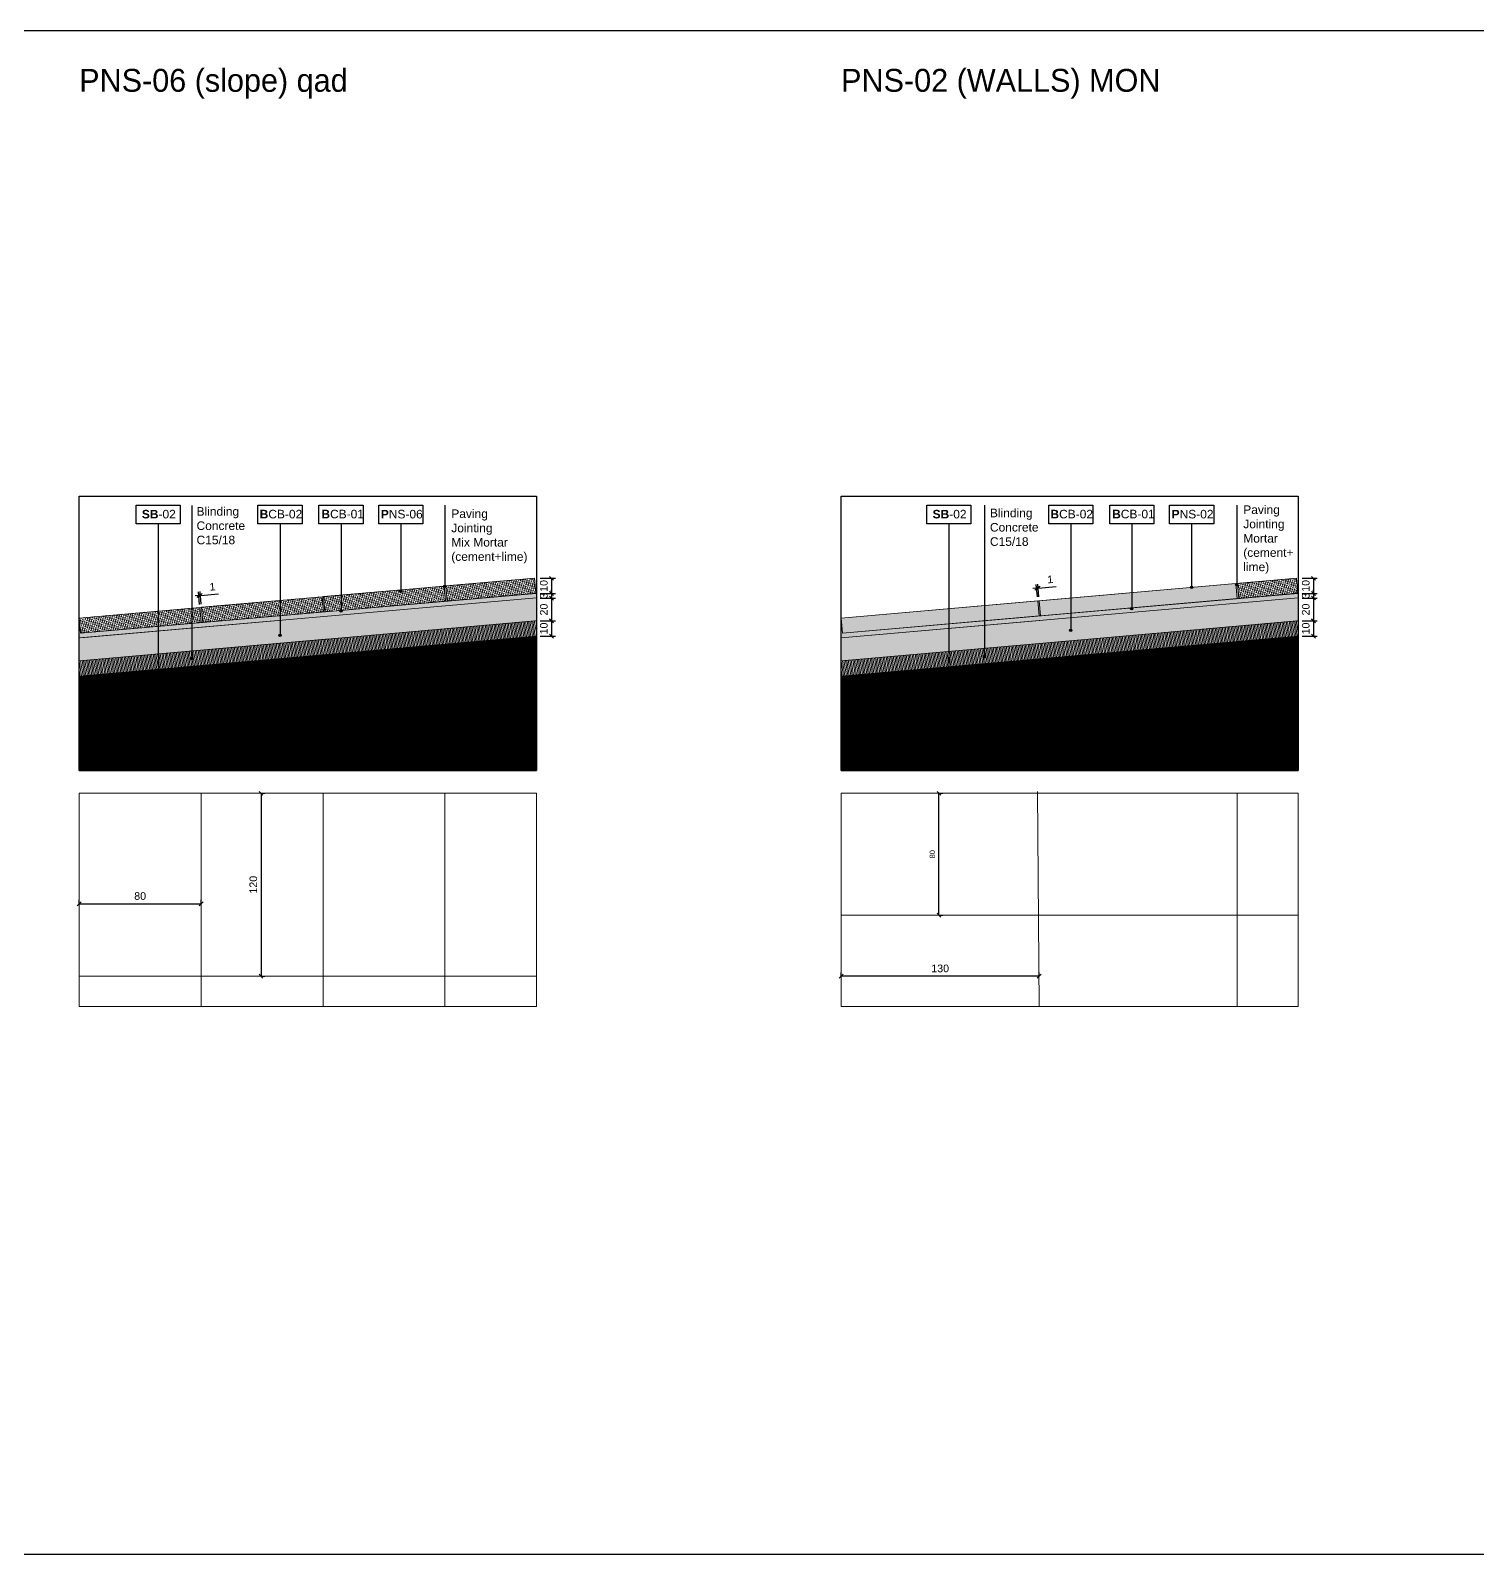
# Model space of a CAD drawing. Header units: metres. Extents: x -325 to 301, y -147 to 149.
# Drawn here: x 251.23 to 260.73, y 113.46 to 123.46 of the extents above; entities that cross this region are included whole.
import ezdxf

# ---------------------------------------------------------------- set-up
doc = ezdxf.new("R2010")
doc.units = ezdxf.units.M
doc.layers.get('Defpoints').update_dxf_attribs({"lineweight": 13})
doc.layers.add('-aux', color=50, linetype='Continuous', plot=False)
doc.layers.add('02-L-AUX', color=2, linetype='Continuous', plot=False)
doc.layers.add('0-TX-1_25', color=7, linetype='Continuous', true_color=0x3f4f7f)
doc.layers.add('EIT_3 TR sorra', color=7, linetype='Continuous', true_color=0xd8ceb0)
for name, color, linetype, lineweight, true_color in [('02-L-Joints-Paviment_07_Natural Stone', 7, 'Continuous', 5, 0x998833), ('03-TR-Paviment_08_Natural Stone Bleachers', 7, 'Continuous', 5, 0xafad9d), ('3-TR tot_u', 7, 'Continuous', 5, 0x787878)]:
    doc.layers.add(name, color=color, linetype=linetype, lineweight=lineweight, true_color=true_color)
for name, color, linetype, lineweight in [('1-CM', 7, 'Continuous', 0), ('2-L-secció', 1, 'Continuous', 0), ('3-TR Formigó', 252, 'Continuous', 0), ('3-TR Seleccionat', 44, 'Continuous', 0)]:
    doc.layers.add(name, color=color, linetype=linetype, lineweight=lineweight)
for name, color, linetype in [('A-KEYPLAN_HATCH', 7, 'Continuous'), ('A_TEXT_2', 7, 'Continuous'), ('EIT_0 Llegenda', 7, 'Continuous')]:
    doc.layers.add(name, color=color, linetype=linetype)
doc.styles.get("Standard").update_dxf_attribs({"font": 'arial.ttf'})
doc.styles.add('x-llegenda materials$0$ENGRAVERS', font='TT0586M.TTF')
doc.dimstyles.new('ISO-25', dxfattribs={"dimtxt": 0.1, "dimasz": 0.1, "dimexe": 0.1, "dimexo": 0.1, "dimgap": 0.1, "dimtad": 1, "dimdec": 0, "dimlfac": 100, "dimzin": 9, "dimtxsty": 'Standard', "dimblk": 'OBLIQUE', "dimcen": 0.1, "dimadec": 0, "dimazin": 0, "dimtfac": 1, "dimtdec": 0, "dimtmove": 0, "dimatfit": 3, "dimldrblk": 'OBLIQUE', "dimfxl": 1, "dimarcsym": 0})

# ---------------------------------------------------------------- blocks, each defined once
blk = doc.blocks.new('hatch keyplan 2')
at = {"layer": 'A-KEYPLAN_HATCH'}
blk.add_lwpolyline([(0, 0.00548), (0.01287, 0.00548), (0.01287, 0), (0, 0)], close=True, dxfattribs=at)
blk = doc.blocks.new('hatch keyplan')
at = {"layer": 'A-KEYPLAN_HATCH'}
blk.add_blockref('hatch keyplan 2', (1.43058, 0.85215), dxfattribs=at)
blk = doc.blocks.new('PNS06')
at = {"layer": 'A-KEYPLAN_HATCH', "xscale": 0.7124947396918078, "yscale": 0.7124947396918078, "zscale": 0.7124947396918078}
blk.add_blockref('hatch keyplan', (-1.01928, -0.60715), dxfattribs=at)
at = {"layer": 'A_TEXT_2', "insert": (-0.00057, 0.00291), "char_height": 0.0017812, "attachment_point": 1}
blk.add_mtext_dynamic_manual_height_columns('\\pi0.00098;{\\fArial|b1|i0|c0|p34;P}NS-06', width=0.0103753, gutter_width=0.01069, heights=[0], dxfattribs=at)
blk = doc.blocks.new('_Oblique')
at = {"color": 0, "lineweight": -2}
blk.add_line((-0.5, -0.5), (0.5, 0.5), dxfattribs=at)
blk = doc.blocks.new('*D783')
at = {"layer": '0-TX-1_25', "color": 0, "lineweight": -2, "transparency": 16777216}
for p, q in [((254.5741, 119.8621), (254.6739, 119.8621)), ((254.6489, 119.8621), (254.6489, 119.7621)), ((254.5741, 119.7621), (254.6739, 119.7621))]:
    blk.add_line(p, q, dxfattribs=at)
at = {"layer": 'Defpoints', "color": 0, "transparency": 16777216}
for p in [(254.5491, 119.8621), (254.5491, 119.7621), (254.6489, 119.7621)]:
    blk.add_point(p, dxfattribs=at)
at = {"layer": '0-TX-1_25', "color": 0, "lineweight": -2, "transparency": 16777216, "xscale": 0.025, "yscale": 0.025, "zscale": 0.025}
for p, rotation in [((254.6489, 119.8621), 90), ((254.6489, 119.7621), 270)]:
    blk.add_blockref('_Oblique', p, dxfattribs=dict(at, rotation=rotation))
at = {"layer": '0-TX-1_25', "color": 0, "transparency": 16777216, "insert": (254.5984, 119.8121), "char_height": 0.05, "attachment_point": 5, "rotation": 90}
blk.add_mtext('10', dxfattribs=at)
blk = doc.blocks.new('*D784')
at = {"layer": '0-TX-1_25', "color": 0, "lineweight": -2, "transparency": 16777216}
for p, q in [((254.5741, 119.7321), (254.6739, 119.7321)), ((254.6489, 119.7321), (254.6489, 119.5821)), ((254.5741, 119.5821), (254.6739, 119.5821))]:
    blk.add_line(p, q, dxfattribs=at)
at = {"layer": 'Defpoints', "color": 0, "transparency": 16777216}
for p in [(254.5491, 119.7321), (254.5491, 119.5821), (254.6489, 119.5821)]:
    blk.add_point(p, dxfattribs=at)
at = {"layer": '0-TX-1_25', "color": 0, "lineweight": -2, "transparency": 16777216, "xscale": 0.025, "yscale": 0.025, "zscale": 0.025}
for p, rotation in [((254.6489, 119.7321), 90), ((254.6489, 119.5821), 270)]:
    blk.add_blockref('_Oblique', p, dxfattribs=dict(at, rotation=rotation))
at = {"layer": '0-TX-1_25', "color": 0, "transparency": 16777216, "insert": (254.5984, 119.6571), "char_height": 0.05, "attachment_point": 5, "rotation": 90}
blk.add_mtext('20', dxfattribs=at)
blk = doc.blocks.new('*D785')
at = {"layer": '0-TX-1_25', "color": 0, "lineweight": -2, "transparency": 16777216}
for p, q in [((254.5741, 119.7621), (254.6739, 119.7621)), ((254.5741, 119.7321), (254.6739, 119.7321)), ((254.6489, 119.7621), (254.6489, 119.7871)), ((254.6489, 119.7621), (254.6489, 119.7321)), ((254.6489, 119.7321), (254.6489, 119.7071))]:
    blk.add_line(p, q, dxfattribs=at)
at = {"layer": 'Defpoints', "color": 0, "transparency": 16777216}
for p in [(254.5491, 119.7621), (254.5491, 119.7321), (254.6489, 119.7321)]:
    blk.add_point(p, dxfattribs=at)
at = {"layer": '0-TX-1_25', "color": 0, "lineweight": -2, "transparency": 16777216, "xscale": 0.025, "yscale": 0.025, "zscale": 0.025}
for p, rotation in [((254.6489, 119.7621), 270), ((254.6489, 119.7321), 90)]:
    blk.add_blockref('_Oblique', p, dxfattribs=dict(at, rotation=rotation))
at = {"layer": '0-TX-1_25', "color": 0, "transparency": 16777216, "insert": (254.5984, 119.7471), "char_height": 0.05, "attachment_point": 5, "rotation": 90}
blk.add_mtext('3', dxfattribs=at)
blk = doc.blocks.new('SB-02')
at = {"layer": 'A-KEYPLAN_HATCH'}
blk.add_blockref('hatch keyplan', (-1.43058, -0.85215), dxfattribs=at)
at = {"layer": 'A_TEXT_2', "insert": (-0.0008, 0.00408), "char_height": 0.0025, "attachment_point": 1}
blk.add_mtext_dynamic_manual_height_columns('\\pi0.00249;{\\fArial|b1|i0|c0|p34;SB}-02', width=0.0145619, gutter_width=0.015, heights=[0], dxfattribs=at)
blk = doc.blocks.new('B-CB01')
at = {"layer": 'A-KEYPLAN_HATCH'}
blk.add_blockref('hatch keyplan', (-1.43058, -0.85215), dxfattribs=at)
at = {"layer": 'A_TEXT_2', "insert": (-0.0008, 0.00411), "char_height": 0.0025, "attachment_point": 1}
blk.add_mtext_dynamic_manual_height_columns('\\pi0.00152;{\\fArial|b1|i0|c0|p34;B}CB-01', width=0.0145619, gutter_width=0.015, heights=[0], dxfattribs=at)
blk = doc.blocks.new('B-CB02')
at = {"layer": 'A-KEYPLAN_HATCH'}
blk.add_blockref('hatch keyplan', (-1.43058, -0.85215), dxfattribs=at)
at = {"layer": 'A_TEXT_2', "insert": (-0.0008, 0.00409), "char_height": 0.0025, "attachment_point": 1}
blk.add_mtext_dynamic_manual_height_columns('\\pi0.00129;{\\fArial|b1|i0|c0|p34;B}CB-02', width=0.0145619, gutter_width=0.015, heights=[0], dxfattribs=at)
blk = doc.blocks.new('POINT')
at = {"layer": '0-TX-1_25'}
h = blk.add_hatch(dxfattribs=at)
h.set_pattern_fill('ANGLE', color=256)
h.set_pattern_definition([(0, (-83.747, -12.726), (0, 6.985), [5.08, -1.905]), (90, (-83.747, -12.726), (-6.985, 4e-16), [5.08, -1.905])])
edge = h.paths.add_edge_path()
edge.add_arc((0, 0), 0.0075, 0, 360)
h = blk.add_hatch(color=256, dxfattribs=at)
h.dxf.hatch_style = 1
edge = h.paths.add_edge_path()
edge.add_arc((0, 0), 0.0075, 0, 360)
blk.add_circle((0, 0), 0.0075, dxfattribs=at)
blk = doc.blocks.new('*D786')
at = {"layer": '0-TX-1_25', "color": 0, "lineweight": -2, "transparency": 16777216}
for p, q in [((252.7426, 118.4516), (252.7676, 118.4516)), ((252.7426, 118.4516), (252.7426, 117.2516)), ((252.7426, 117.2516), (252.7676, 117.2516))]:
    blk.add_line(p, q, dxfattribs=at)
at = {"layer": 'Defpoints', "color": 0, "transparency": 16777216}
for p in [(252.7426, 118.4516), (252.7426, 117.2516), (252.7426, 117.2516)]:
    blk.add_point(p, dxfattribs=at)
at = {"layer": '0-TX-1_25', "color": 0, "lineweight": -2, "transparency": 16777216, "xscale": 0.025, "yscale": 0.025, "zscale": 0.025}
for p, rotation in [((252.7426, 118.4516), 90), ((252.7426, 117.2516), 270)]:
    blk.add_blockref('_Oblique', p, dxfattribs=dict(at, rotation=rotation))
at = {"layer": '0-TX-1_25', "color": 0, "transparency": 16777216, "insert": (252.692, 117.8516), "char_height": 0.05, "attachment_point": 5, "rotation": 90}
blk.add_mtext('120', dxfattribs=at)
blk = doc.blocks.new('*D787')
at = {"layer": '0-TX-1_25', "color": 0, "lineweight": -2, "transparency": 16777216}
for p, q in [((251.5491, 117.7266), (251.5491, 117.7516)), ((251.5491, 117.7266), (252.3491, 117.7266)), ((252.3491, 117.7266), (252.3491, 117.7516))]:
    blk.add_line(p, q, dxfattribs=at)
at = {"layer": 'Defpoints', "color": 0, "transparency": 16777216}
for p in [(251.5491, 117.7266), (252.3491, 117.7266), (252.3491, 117.7266)]:
    blk.add_point(p, dxfattribs=at)
at = {"layer": '0-TX-1_25', "color": 0, "lineweight": -2, "transparency": 16777216, "xscale": 0.025, "yscale": 0.025, "zscale": 0.025, "rotation": 180}
blk.add_blockref('_Oblique', (251.5491, 117.7266), dxfattribs=at)
at = {"layer": '0-TX-1_25', "color": 0, "lineweight": -2, "transparency": 16777216, "xscale": 0.025, "yscale": 0.025, "zscale": 0.025}
blk.add_blockref('_Oblique', (252.3491, 117.7266), dxfattribs=at)
at = {"layer": '0-TX-1_25', "color": 0, "transparency": 16777216, "insert": (251.9491, 117.7771), "char_height": 0.05, "attachment_point": 5}
blk.add_mtext('80', dxfattribs=at)
blk = doc.blocks.new('*D788')
at = {"layer": '0-TX-1_25', "color": 0, "lineweight": -2, "transparency": 16777216}
for p, q in [((252.3342, 119.749), (252.3093, 119.7468)), ((252.3393, 119.6913), (252.332, 119.7739)), ((252.3342, 119.749), (252.3442, 119.7499)), ((252.3492, 119.6922), (252.342, 119.7748)), ((252.3442, 119.7499), (252.4622, 119.7602))]:
    blk.add_line(p, q, dxfattribs=at)
at = {"layer": 'Defpoints', "color": 0, "transparency": 16777216}
for p in [(252.3442, 119.7499), (252.3414, 119.6664), (252.3514, 119.6673)]:
    blk.add_point(p, dxfattribs=at)
at = {"layer": '0-TX-1_25', "color": 0, "lineweight": -2, "transparency": 16777216, "xscale": 0.025, "yscale": 0.025, "zscale": 0.025}
for p, rotation in [((252.3342, 119.749), 4.999999999999982), ((252.3442, 119.7499), 185)]:
    blk.add_blockref('_Oblique', p, dxfattribs=dict(at, rotation=rotation))
at = {"layer": '0-TX-1_25', "color": 0, "transparency": 16777216, "insert": (252.4237, 119.8071), "char_height": 0.05, "attachment_point": 5, "rotation": 5}
blk.add_mtext('1', dxfattribs=at)
blk = doc.blocks.new('*D962')
at = {"layer": '0-TX-1_25', "color": 0, "lineweight": -2, "transparency": 16777216}
for p, q in [((259.5741, 119.8624), (259.6739, 119.8624)), ((259.6489, 119.8624), (259.6489, 119.7624)), ((259.5741, 119.7624), (259.6739, 119.7624))]:
    blk.add_line(p, q, dxfattribs=at)
at = {"layer": 'Defpoints', "color": 0, "transparency": 16777216}
for p in [(259.5491, 119.8624), (259.5491, 119.7624), (259.6489, 119.7624)]:
    blk.add_point(p, dxfattribs=at)
at = {"layer": '0-TX-1_25', "color": 0, "lineweight": -2, "transparency": 16777216, "xscale": 0.025, "yscale": 0.025, "zscale": 0.025}
for p, rotation in [((259.6489, 119.8624), 90), ((259.6489, 119.7624), 270)]:
    blk.add_blockref('_Oblique', p, dxfattribs=dict(at, rotation=rotation))
at = {"layer": '0-TX-1_25', "color": 0, "transparency": 16777216, "insert": (259.5984, 119.8124), "char_height": 0.05, "attachment_point": 5, "rotation": 90}
blk.add_mtext('10', dxfattribs=at)
blk = doc.blocks.new('*D963')
at = {"layer": '0-TX-1_25', "color": 0, "lineweight": -2, "transparency": 16777216}
for p, q in [((259.5741, 119.7624), (259.6739, 119.7624)), ((259.5741, 119.7324), (259.6739, 119.7324)), ((259.6489, 119.7624), (259.6489, 119.7874)), ((259.6489, 119.7624), (259.6489, 119.7324)), ((259.6489, 119.7324), (259.6489, 119.7074))]:
    blk.add_line(p, q, dxfattribs=at)
at = {"layer": 'Defpoints', "color": 0, "transparency": 16777216}
for p in [(259.5491, 119.7624), (259.5491, 119.7324), (259.6489, 119.7324)]:
    blk.add_point(p, dxfattribs=at)
at = {"layer": '0-TX-1_25', "color": 0, "lineweight": -2, "transparency": 16777216, "xscale": 0.025, "yscale": 0.025, "zscale": 0.025}
for p, rotation in [((259.6489, 119.7624), 270), ((259.6489, 119.7324), 90)]:
    blk.add_blockref('_Oblique', p, dxfattribs=dict(at, rotation=rotation))
at = {"layer": '0-TX-1_25', "color": 0, "transparency": 16777216, "insert": (259.5984, 119.7474), "char_height": 0.05, "attachment_point": 5, "rotation": 90}
blk.add_mtext('3', dxfattribs=at)
blk = doc.blocks.new('PNS01')
at = {"layer": 'A-KEYPLAN_HATCH'}
blk.add_blockref('hatch keyplan', (-1.42958, -0.85215), dxfattribs=at)
at = {"layer": 'A_TEXT_2', "insert": (0.0002, 0.00408), "char_height": 0.0025, "attachment_point": 1}
blk.add_mtext_dynamic_manual_height_columns('\\pi0.00139;{\\fArial|b1|i0|c0|p34;P}NS-02', width=0.0145619, gutter_width=0.015, heights=[0], dxfattribs=at)
blk = doc.blocks.new('*D964')
at = {"layer": '0-TX-1_25', "color": 0, "lineweight": -2, "transparency": 16777216}
for p, q in [((257.837, 119.7395), (257.8298, 119.8221)), ((257.847, 119.7404), (257.8397, 119.823)), ((257.8419, 119.798), (257.9599, 119.8084)), ((257.832, 119.7972), (257.807, 119.795)), ((257.832, 119.7972), (257.8419, 119.798))]:
    blk.add_line(p, q, dxfattribs=at)
at = {"layer": 'Defpoints', "color": 0, "transparency": 16777216}
for p in [(257.8392, 119.7146), (257.8419, 119.798), (257.8491, 119.7155)]:
    blk.add_point(p, dxfattribs=at)
at = {"layer": '0-TX-1_25', "color": 0, "lineweight": -2, "transparency": 16777216, "xscale": 0.025, "yscale": 0.025, "zscale": 0.025}
for p, rotation in [((257.832, 119.7972), 4.999999999999982), ((257.8419, 119.798), 185)]:
    blk.add_blockref('_Oblique', p, dxfattribs=dict(at, rotation=rotation))
at = {"layer": '0-TX-1_25', "color": 0, "transparency": 16777216, "insert": (257.9214, 119.8553), "char_height": 0.05, "attachment_point": 5, "rotation": 5}
blk.add_mtext('1', dxfattribs=at)
blk = doc.blocks.new('*D965')
at = {"layer": '0-TX-1_25', "color": 0, "lineweight": -2, "transparency": 16777216}
for p, q in [((259.5741, 119.7324), (259.6739, 119.7324)), ((259.6489, 119.7324), (259.6489, 119.5824)), ((259.5741, 119.5824), (259.6739, 119.5824))]:
    blk.add_line(p, q, dxfattribs=at)
at = {"layer": 'Defpoints', "color": 0, "transparency": 16777216}
for p in [(259.5491, 119.7324), (259.5491, 119.5824), (259.6489, 119.5824)]:
    blk.add_point(p, dxfattribs=at)
at = {"layer": '0-TX-1_25', "color": 0, "lineweight": -2, "transparency": 16777216, "xscale": 0.025, "yscale": 0.025, "zscale": 0.025}
for p, rotation in [((259.6489, 119.7324), 90), ((259.6489, 119.5824), 270)]:
    blk.add_blockref('_Oblique', p, dxfattribs=dict(at, rotation=rotation))
at = {"layer": '0-TX-1_25', "color": 0, "transparency": 16777216, "insert": (259.5984, 119.6574), "char_height": 0.05, "attachment_point": 5, "rotation": 90}
blk.add_mtext('20', dxfattribs=at)
blk = doc.blocks.new('*D966')
at = {"layer": '0-TX-1_25', "color": 0, "lineweight": -2, "transparency": 16777216}
for p, q in [((256.5491, 117.2516), (256.5491, 117.2766)), ((257.8491, 117.2516), (256.5491, 117.2516)), ((257.8491, 117.2516), (257.8491, 117.2766))]:
    blk.add_line(p, q, dxfattribs=at)
at = {"layer": 'Defpoints', "color": 0, "transparency": 16777216}
for p in [(256.5491, 117.2516), (256.5491, 117.2516), (257.8491, 117.2516)]:
    blk.add_point(p, dxfattribs=at)
at = {"layer": '0-TX-1_25', "color": 0, "lineweight": -2, "transparency": 16777216, "xscale": 0.025, "yscale": 0.025, "zscale": 0.025, "rotation": 180}
blk.add_blockref('_Oblique', (256.5491, 117.2516), dxfattribs=at)
at = {"layer": '0-TX-1_25', "color": 0, "lineweight": -2, "transparency": 16777216, "xscale": 0.025, "yscale": 0.025, "zscale": 0.025}
blk.add_blockref('_Oblique', (257.8491, 117.2516), dxfattribs=at)
at = {"layer": '0-TX-1_25', "color": 0, "transparency": 16777216, "insert": (257.1991, 117.3022), "char_height": 0.05, "attachment_point": 5}
blk.add_mtext('130', dxfattribs=at)
blk = doc.blocks.new('*D967')
at = {"layer": '0-TX-1_25', "color": 0, "lineweight": -2, "transparency": 16777216}
for p, q in [((257.1908, 118.4516), (257.2158, 118.4516)), ((257.1908, 117.6516), (257.1908, 118.4516)), ((257.1908, 117.6516), (257.2158, 117.6516))]:
    blk.add_line(p, q, dxfattribs=at)
at = {"layer": 'Defpoints', "color": 0, "transparency": 16777216}
for p in [(257.1908, 118.4516), (257.1908, 118.4516), (257.1908, 117.6516)]:
    blk.add_point(p, dxfattribs=at)
at = {"layer": '0-TX-1_25', "color": 0, "lineweight": -2, "transparency": 16777216, "xscale": 0.025, "yscale": 0.025, "zscale": 0.025}
for p, rotation in [((257.1908, 118.4516), 90), ((257.1908, 117.6516), 270)]:
    blk.add_blockref('_Oblique', p, dxfattribs=dict(at, rotation=rotation))
at = {"layer": '0-TX-1_25', "color": 0, "transparency": 16777216, "insert": (257.148, 118.0516), "char_height": 0.035, "attachment_point": 5, "rotation": 90}
blk.add_mtext('80', dxfattribs=at)
blk = doc.blocks.new('*D2832')
at = {"layer": '0-TX-1_25', "color": 0, "lineweight": -2, "transparency": 16777216}
for p, q in [((254.5741, 119.583), (254.6739, 119.583)), ((254.6489, 119.583), (254.6489, 119.4826)), ((254.5741, 119.4826), (254.6739, 119.4826))]:
    blk.add_line(p, q, dxfattribs=at)
at = {"layer": 'Defpoints', "color": 0, "transparency": 16777216}
for p in [(254.5491, 119.583), (254.5491, 119.4826), (254.6489, 119.4826)]:
    blk.add_point(p, dxfattribs=at)
at = {"layer": '0-TX-1_25', "color": 0, "lineweight": -2, "transparency": 16777216, "xscale": 0.025, "yscale": 0.025, "zscale": 0.025}
for p, rotation in [((254.6489, 119.583), 90), ((254.6489, 119.4826), 270)]:
    blk.add_blockref('_Oblique', p, dxfattribs=dict(at, rotation=rotation))
at = {"layer": '0-TX-1_25', "color": 0, "transparency": 16777216, "insert": (254.5984, 119.5328), "char_height": 0.05, "attachment_point": 5, "rotation": 90}
blk.add_mtext('10', dxfattribs=at)
blk = doc.blocks.new('*D2833')
at = {"layer": '0-TX-1_25', "color": 0, "lineweight": -2, "transparency": 16777216}
for p, q in [((259.5741, 119.583), (259.6739, 119.583)), ((259.6489, 119.583), (259.6489, 119.4826)), ((259.5741, 119.4826), (259.6739, 119.4826))]:
    blk.add_line(p, q, dxfattribs=at)
at = {"layer": 'Defpoints', "color": 0, "transparency": 16777216}
for p in [(259.5491, 119.583), (259.5491, 119.4826), (259.6489, 119.4826)]:
    blk.add_point(p, dxfattribs=at)
at = {"layer": '0-TX-1_25', "color": 0, "lineweight": -2, "transparency": 16777216, "xscale": 0.025, "yscale": 0.025, "zscale": 0.025}
for p, rotation in [((259.6489, 119.583), 90), ((259.6489, 119.4826), 270)]:
    blk.add_blockref('_Oblique', p, dxfattribs=dict(at, rotation=rotation))
at = {"layer": '0-TX-1_25', "color": 0, "transparency": 16777216, "insert": (259.5984, 119.5328), "char_height": 0.05, "attachment_point": 5, "rotation": 90}
blk.add_mtext('10', dxfattribs=at)

msp = doc.modelspace()

# ---------------------------------------------------------------- hatches: boundary and pattern name
at = {"layer": '03-TR-Paviment_08_Natural Stone Bleachers'}
h = msp.add_hatch(dxfattribs=at)
h.set_pattern_fill('DASH', color=256, scale=0.002611, angle=238, style=0, double=1)
h.set_pattern_definition([(238, (4.021047, -33.606496), (0.002637111, -0.01142258263), [0.00828944353, -0.00828944353])])
h.paths.add_polyline_path([(253.9537, 119.7117), (253.9449, 119.8113), (253.153, 119.7419), (253.1617, 119.6423)])
h = msp.add_hatch(dxfattribs=at)
h.set_pattern_fill('DASH', color=256, scale=0.002611, angle=238, style=0, double=1)
h.set_pattern_definition([(238, (4.822984, -33.536336), (0.002637111, -0.01142258263), [0.00828944353, -0.00828944353])])
h.paths.add_polyline_path([(254.5464, 119.7636), (254.5376, 119.8632), (253.9549, 119.8121), (253.9636, 119.7125)])
h = msp.add_hatch(dxfattribs=at)
h.set_pattern_fill('DASH', color=256, scale=0.002611, angle=238, style=0, double=1)
h.set_pattern_definition([(238, (8.7172075, -33.6330785), (0.002637111, -0.01142258263), [0.00828944353, -0.00828944353])])
h.paths.add_polyline_path([(259.148, 119.7287), (259.1392, 119.8283), (257.8492, 119.7153), (257.8579, 119.6157)])
h = msp.add_hatch(dxfattribs=at)
h.set_pattern_fill('DASH', color=256, scale=0.002611, angle=238, style=0, double=1)
h.set_pattern_definition([(238, (10.017241, -33.51934), (0.002637111, -0.01142258263), [0.00828944353, -0.00828944353])])
h.paths.add_polyline_path([(259.5376, 119.8632), (259.1492, 119.8291), (259.1579, 119.7295), (259.5464, 119.7636)])
h = msp.add_hatch(dxfattribs=at)
h.set_pattern_fill('DASH', color=256, scale=0.002611, angle=238, style=0, double=1)
h.set_pattern_definition([(238, (3.21911, -33.676656), (0.002637111, -0.01142258263), [0.00828944353, -0.00828944353])])
h.paths.add_polyline_path([(253.1518, 119.6416), (253.143, 119.7412), (252.3511, 119.6718), (252.3598, 119.5721)])
h = msp.add_hatch(dxfattribs=at)
h.set_pattern_fill('DASH', color=256, scale=0.002611, angle=238, style=0, double=1)
h.set_pattern_definition([(238, (7.4171734, -33.746817), (0.002637111, -0.01142258263), [0.00828944353, -0.00828944353])])
h.paths.add_polyline_path([(257.848, 119.615), (257.8392, 119.7146), (256.5491, 119.6016), (256.5578, 119.502)])
h = msp.add_hatch(dxfattribs=at)
h.set_pattern_fill('DASH', color=256, scale=0.002611, angle=238, style=0, double=1)
h.set_pattern_definition([(238, (2.4171734, -33.746817), (0.002637111, -0.01142258263), [0.00828944353, -0.00828944353])])
h.paths.add_polyline_path([(252.3498, 119.5714), (252.341, 119.671), (251.5491, 119.6016), (251.5578, 119.502)])
at = {"layer": '3-TR Formigó'}
h = msp.add_hatch(dxfattribs=at)
h.set_pattern_fill('ANSI31', color=256, scale=0.003, angle=234.17524)
h.set_pattern_definition([(279.175244, (42.337417, 75.201493), (0.00940313004, 0.0015188056), [])])
h.paths.add_polyline_path([(254.5491, 119.4852), (254.5491, 119.5856), (251.5491, 119.3205), (251.5491, 119.2202)])
h = msp.add_hatch(dxfattribs=at)
h.set_pattern_fill('ANSI31', color=256, scale=0.003, angle=234.17524)
h.set_pattern_definition([(279.175244, (47.337417, 75.201493), (0.00940313004, 0.0015188056), [])])
h.paths.add_polyline_path([(259.5491, 119.4852), (259.5491, 119.5856), (256.5491, 119.3205), (256.5491, 119.2202)])
at = {"layer": '3-TR Seleccionat'}
h = msp.add_hatch(dxfattribs=at)
h.set_pattern_fill('ANSI31', color=256, scale=0.002, angle=225, style=0)
h.set_pattern_definition([(270, (80, -11.45), (0.00635, -1e-18), [])])
h.paths.add_polyline_path([(251.5491, 118.6016), (254.5491, 118.6016), (254.5491, 119.4826), (251.5491, 119.2202)])
h = msp.add_hatch(dxfattribs=at)
h.set_pattern_fill('ANSI31', color=256, scale=0.002, angle=225, style=0)
h.set_pattern_definition([(270, (85, -11.45), (0.00635, -1e-18), [])])
h.paths.add_polyline_path([(259.5491, 119.4826), (256.5491, 119.2202), (256.5491, 118.6016), (259.5491, 118.6016)])
at = {"layer": '3-TR tot_u'}
h = msp.add_hatch(dxfattribs=at)
h.set_pattern_fill('AR-CONC', color=256, scale=0.0002, angle=95.26641)
h.set_pattern_definition([(145.266414, (223.278454, 49.020085), (-0.000170073, 0.036575721), [0.00381, -0.04191]), (90.266414, (223.278454, 49.020085), (-0.03740309, -0.010526232), [0.003048, -0.033528117]), (195.71786, (223.27844, 49.023133), (-0.03757316, 0.026049489), [0.003238002, -0.035618049]), (141.450614, (223.268337, 49.01915), (0.00339667, 0.054758732), [0.005715, -0.062865]), (191.90197, (223.26862, 49.023715), (-0.05363445, 0.0427383), [0.004857005, -0.05342712]), (86.450565, (223.268337, 49.01915), (-0.05363445, 0.0427383), [0.004571993, -0.050291946]), (116.266414, (223.2704, 49.024444), (0.017583458, 0.032072197), [0.00381, -0.04191]), (61.266414, (223.2704, 49.024444), (-0.037816613, 0.00892702), [0.003048, -0.033528]), (166.71786, (223.271865, 49.027117), (-0.020233155, 0.040999216), [0.003238002, -0.035617988]), (132.766414, (223.278454, 49.020085), (-0.0168963195, -0.0009370959), [0, -0.0331216, 0, -0.034036, 0, -0.033655]), (102.766414, (223.278454, 49.020085), (-0.02117817, 0.011468466), [0, -0.0194056, 0, -0.0323596, 0, -0.012827]), (62.766414, (223.279494, 49.008804), (-0.0013481758, 0.0271088093), [0, -0.0127, 0, -0.039624, 0, -0.052578]), (52.766414, (223.27996, 49.003746), (-0.007783095, 0.029034012), [0, -0.01651, 0, -0.0263144, 0, -0.037338])])
h.paths.add_polyline_path([(254.5491, 119.583), (254.5491, 119.7326), (254.549, 119.7336), (251.5491, 119.4711), (251.5491, 119.3205), (251.5865, 119.3238)])
h = msp.add_hatch(dxfattribs=at)
h.set_pattern_fill('AR-CONC', color=256, scale=0.0002, angle=95.26641)
h.set_pattern_definition([(145.266414, (223.278454, 49.020085), (-0.000170073, 0.036575721), [0.00381, -0.04191]), (90.266414, (223.278454, 49.020085), (-0.03740309, -0.010526232), [0.003048, -0.033528117]), (195.71786, (223.27844, 49.023133), (-0.03757316, 0.026049489), [0.003238002, -0.035618049]), (141.450614, (223.268337, 49.01915), (0.00339667, 0.054758732), [0.005715, -0.062865]), (191.90197, (223.26862, 49.023715), (-0.05363445, 0.0427383), [0.004857005, -0.05342712]), (86.450565, (223.268337, 49.01915), (-0.05363445, 0.0427383), [0.004571993, -0.050291946]), (116.266414, (223.2704, 49.024444), (0.017583458, 0.032072197), [0.00381, -0.04191]), (61.266414, (223.2704, 49.024444), (-0.037816613, 0.00892702), [0.003048, -0.033528]), (166.71786, (223.271865, 49.027117), (-0.020233155, 0.040999216), [0.003238002, -0.035617988]), (132.766414, (223.278454, 49.020085), (-0.0168963195, -0.0009370959), [0, -0.0331216, 0, -0.034036, 0, -0.033655]), (102.766414, (223.278454, 49.020085), (-0.02117817, 0.011468466), [0, -0.0194056, 0, -0.0323596, 0, -0.012827]), (62.766414, (223.279494, 49.008804), (-0.0013481758, 0.0271088093), [0, -0.0127, 0, -0.039624, 0, -0.052578]), (52.766414, (223.27996, 49.003746), (-0.007783095, 0.029034012), [0, -0.01651, 0, -0.0263144, 0, -0.037338])])
h.paths.add_polyline_path([(254.5491, 119.583), (254.5491, 119.7326), (254.549, 119.7336), (251.5604, 119.4721), (251.5735, 119.3227), (251.5865, 119.3238)])
h = msp.add_hatch(dxfattribs=at)
h.set_pattern_fill('AR-CONC', color=256, scale=0.0002, angle=95.26641)
h.set_pattern_definition([(145.266414, (228.278454, 49.020085), (-0.000170073, 0.036575721), [0.00381, -0.04191]), (90.266414, (228.278454, 49.020085), (-0.03740309, -0.010526232), [0.003048, -0.033528117]), (195.71786, (228.27844, 49.023133), (-0.03757316, 0.026049489), [0.003238002, -0.035618049]), (141.450614, (228.268337, 49.01915), (0.00339667, 0.054758732), [0.005715, -0.062865]), (191.90197, (228.26862, 49.023715), (-0.05363445, 0.0427383), [0.004857005, -0.05342712]), (86.450565, (228.268337, 49.01915), (-0.05363445, 0.0427383), [0.004571993, -0.050291946]), (116.266414, (228.2704, 49.024444), (0.017583458, 0.032072197), [0.00381, -0.04191]), (61.266414, (228.2704, 49.024444), (-0.037816613, 0.00892702), [0.003048, -0.033528]), (166.71786, (228.271865, 49.027117), (-0.020233155, 0.040999216), [0.003238002, -0.035617988]), (132.766414, (228.278454, 49.020085), (-0.0168963195, -0.0009370959), [0, -0.0331216, 0, -0.034036, 0, -0.033655]), (102.766414, (228.278454, 49.020085), (-0.02117817, 0.011468466), [0, -0.0194056, 0, -0.0323596, 0, -0.012827]), (62.766414, (228.279494, 49.008804), (-0.0013481758, 0.0271088093), [0, -0.0127, 0, -0.039624, 0, -0.052578]), (52.766414, (228.27996, 49.003746), (-0.007783095, 0.029034012), [0, -0.01651, 0, -0.0263144, 0, -0.037338])])
h.paths.add_polyline_path([(259.5491, 119.583), (259.5491, 119.7326), (259.549, 119.7336), (256.5491, 119.4711), (256.5491, 119.3205), (256.5865, 119.3238)])
at = {"layer": 'EIT_3 TR sorra'}
h = msp.add_hatch(dxfattribs=at)
h.set_pattern_fill('ANSI36', color=256, scale=0.001075, angle=4.41469, style=0, double=1)
h.set_pattern_definition([(49.4146932, (52.2269083, -29.3890296), (0.00129383353, 0.00675660956), [0.0085328125, -0.0017065625, 0, -0.0017065625])])
h.paths.add_polyline_path([(251.5491, 119.5016), (252.3498, 119.5715), (252.341, 119.671), (252.3511, 119.6717), (252.3598, 119.5722), (253.1518, 119.6415), (253.143, 119.7411), (253.153, 119.7419), (253.1617, 119.6423), (253.356, 119.6596), (253.3659, 119.6603), (253.9537, 119.7119), (253.9449, 119.8112), (253.9549, 119.812), (253.9636, 119.7125), (254.5464, 119.7635), (254.549, 119.7336), (251.5491, 119.4711)])
h = msp.add_hatch(dxfattribs=at)
h.set_pattern_fill('ANSI36', color=256, scale=0.001075, angle=4.41469, style=0, double=1)
h.set_pattern_definition([(49.4146932, (57.2269083, -29.3890296), (0.00129383353, 0.00675660956), [0.0085328125, -0.0017065625, 0, -0.0017065625])])
h.paths.add_polyline_path([(256.5491, 119.5016), (257.848, 119.6149), (257.8392, 119.7145), (257.8492, 119.7153), (257.8579, 119.6157), (258.9587, 119.7122), (259.148, 119.7287), (259.1392, 119.8282), (259.1492, 119.8291), (259.1579, 119.7295), (259.5464, 119.7635), (259.549, 119.7336), (256.5491, 119.4711)])

# ---------------------------------------------------------------- linework, layer by layer
at = {"layer": '-aux'}
msp.add_lwpolyline([(250.9223, 123.4567), (260.9223, 123.4567), (260.9223, 113.4567), (250.9223, 113.4567)], close=True, dxfattribs=at)
for points in [[(251.5491, 118.6016), (251.5491, 120.4016), (254.5491, 120.4016), (254.5491, 118.6016)], [(256.5491, 118.6016), (256.5491, 120.4016), (259.5491, 120.4016), (259.5491, 118.6016)]]:
    msp.add_lwpolyline(points, dxfattribs=at)
at = {"layer": '0-TX-1_25'}
for points in [[(252.2873, 120.3406), (252.2873, 119.3368)], [(253.9476, 120.3427), (253.9476, 119.8088)], [(257.4898, 120.3427), (257.4898, 119.3486)], [(259.1465, 120.3427), (259.1465, 119.8197)], [(252.0672, 120.2195), (252.0672, 118.9404)], [(252.8672, 120.2195), (252.8672, 119.4879)], [(253.2672, 120.2195), (253.2675, 119.6479)], [(253.6603, 120.2195), (253.659, 119.7774)], [(257.2563, 120.2195), (257.2563, 118.9404)], [(258.0563, 120.2195), (258.0563, 119.5209)], [(258.4563, 120.2195), (258.4563, 119.6625)], [(258.8494, 120.2195), (258.8494, 119.8029)]]:
    msp.add_lwpolyline(points, dxfattribs=at)
at = {"layer": '02-L-AUX'}
for points in [[(251.5491, 118.6016), (254.5491, 118.6016)], [(256.5491, 118.6016), (259.5491, 118.6016)]]:
    msp.add_lwpolyline(points, dxfattribs=at)
at = {"layer": '02-L-Joints-Paviment_07_Natural Stone'}
for points in [[(252.3491, 117.0516), (252.3491, 118.4516)], [(253.1491, 117.0516), (253.1491, 118.4516)], [(253.9491, 117.0516), (253.9491, 118.4516)], [(257.8372, 118.4641), (257.8491, 117.0516)], [(259.1491, 118.4516), (259.1491, 117.0516)], [(256.5491, 117.6516), (259.5491, 117.6516)], [(254.5491, 117.2516), (251.5491, 117.2516)]]:
    msp.add_lwpolyline(points, dxfattribs=at)
at = {"layer": '1-CM'}
for points in [[(251.5491, 119.6016), (254.5377, 119.8631)], [(256.5491, 119.6016), (259.5377, 119.8631)], [(251.5578, 119.502), (254.5464, 119.7635)], [(251.5578, 119.502), (254.5464, 119.7635)], [(251.5578, 119.502), (254.5464, 119.7635)], [(251.5604, 119.4721), (254.549, 119.7336)], [(251.5604, 119.4721), (254.549, 119.7336)], [(256.5491, 119.4711), (259.549, 119.7336)], [(256.5578, 119.502), (259.5464, 119.7635)], [(251.5578, 119.502), (252.8529, 119.6153)], [(251.5578, 119.502), (252.8529, 119.6153)], [(251.5578, 119.502), (252.8529, 119.6153)], [(256.5578, 119.502), (257.8529, 119.6153)], [(251.5491, 119.4711), (252.8528, 119.5852)], [(251.5491, 119.3205), (254.5491, 119.583)], [(251.5604, 119.4721), (252.8528, 119.5852)], [(256.5491, 119.4711), (257.8528, 119.5852)], [(256.5491, 119.3205), (259.5491, 119.583)], [(256.5735, 119.3227), (259.5491, 119.583)], [(251.5491, 119.2202), (254.5491, 119.4826)], [(251.5491, 119.3205), (253.1901, 119.4641)], [(256.5491, 119.2202), (259.5491, 119.4826)]]:
    msp.add_lwpolyline(points, dxfattribs=at)
for points in [[(253.1617, 119.6423), (253.9537, 119.7117), (253.9449, 119.8113), (253.153, 119.7419)], [(253.9636, 119.7125), (254.5464, 119.7636), (254.5376, 119.8632), (253.9549, 119.8121)], [(257.8579, 119.6157), (259.148, 119.7287), (259.1392, 119.8283), (257.8492, 119.7153)], [(259.1579, 119.7295), (259.5464, 119.7636), (259.5376, 119.8632), (259.1492, 119.8291)], [(252.3598, 119.5721), (253.1518, 119.6416), (253.143, 119.7412), (252.3511, 119.6718)], [(256.5578, 119.502), (257.848, 119.615), (257.8392, 119.7146), (256.5491, 119.6016)], [(251.5578, 119.502), (252.3498, 119.5714), (252.341, 119.671), (251.5491, 119.6016)]]:
    msp.add_lwpolyline(points, close=True, dxfattribs=at)
at = {"layer": '2-L-secció'}
for p, q in [((254.5491, 119.863), (254.5491, 118.6016)), ((259.5491, 119.8639), (259.5491, 118.6016)), ((251.5491, 119.6016), (251.5491, 118.6016)), ((256.5491, 119.6016), (256.5491, 118.6016))]:
    msp.add_line(p, q, dxfattribs=at)
for points in [[(251.5491, 118.4516), (254.5491, 118.4516), (254.5491, 117.0516), (251.5491, 117.0516)], [(256.5491, 118.4516), (259.5491, 118.4516), (259.5491, 117.0516), (256.5491, 117.0516)]]:
    msp.add_lwpolyline(points, close=True, dxfattribs=at)

# ---------------------------------------------------------------- block references
at = {"color": 244, "true_color": 0x991b1e, "xscale": 31.57918051399461, "yscale": 31.57918051399461, "zscale": 31.57918051399461}
msp.add_blockref('PNS06', (253.5154, 120.2195), dxfattribs=at)
at = {"layer": '0-TX-1_25', "xscale": 22.5, "yscale": 22.5, "zscale": 22.5}
for name, p in [('SB-02', (251.9223, 120.2195)), ('B-CB02', (252.7223, 120.2195)), ('B-CB01', (253.1223, 120.2195)), ('SB-02', (257.1115, 120.2195)), ('B-CB02', (257.9115, 120.2195)), ('B-CB01', (258.3115, 120.2195))]:
    msp.add_blockref(name, p, dxfattribs=at)
at = {"layer": '0-TX-1_25'}
for p in [(253.9476, 119.8088), (259.1444, 119.8196), (252.2873, 119.3368), (257.4898, 119.3486), (252.0672, 118.9404), (257.2563, 118.9404)]:
    msp.add_blockref('POINT', p, dxfattribs=at)
at = {"layer": '0-TX-1_25', "rotation": 5}
for p in [(258.8494, 119.8029), (253.659, 119.7774), (253.2675, 119.6479), (258.4563, 119.6625), (258.0563, 119.5209), (252.8672, 119.4879)]:
    msp.add_blockref('POINT', p, dxfattribs=at)
at = {"layer": 'A-KEYPLAN_HATCH', "xscale": 22.49999999999641, "yscale": 22.49999999999641, "zscale": 22.49999999999641}
msp.add_blockref('PNS01', (258.6821, 120.2195), dxfattribs=at)

# ---------------------------------------------------------------- texts
at = {"layer": '0-TX-1_25', "char_height": 0.05625, "attachment_point": 1}
for s, width, gutter_width, heights, insert in [('Blinding Concrete\\PC15/18', 0.47272, 12.5, [0.347], (252.3192, 120.3292)), ('Paving Jointing Mix Mortar\\P(cement+lime)', 0.387112, 0.3375, [0], (253.991, 120.3142)), ('Blinding Concrete\\PC15/18', 0.47272, 12.5, [0.3472], (257.5257, 120.3189)), ('Paving Jointing Mortar\\P(cement+\\Plime)', 0.327643, 0.3375, [0], (259.1881, 120.3404))]:
    msp.add_mtext_dynamic_manual_height_columns(s, width=width, gutter_width=gutter_width, heights=heights, dxfattribs=dict(at, insert=insert))
at = {"layer": 'EIT_0 Llegenda', "char_height": 0.15, "width": 19.210099, "attachment_point": 1, "style": 'x-llegenda materials$0$ENGRAVERS'}
for s, insert in [('PNS-06 (slope) qad', (251.5491, 123.2045)), ('PNS-02 (WALLS) MON', (256.5491, 123.2045))]:
    msp.add_mtext(s, dxfattribs=dict(at, insert=insert))

# ---------------------------------------------------------------- dimensions: what is measured, and where the dimension line sits
at = {"layer": '0-TX-1_25'}
for base, p1, p2, angle, picture, middle in [((252.3442, 119.7499), (252.3414, 119.6664), (252.3514, 119.6673), 5, '*D788', (252.4237, 119.8071)), ((257.8419, 119.798), (257.8392, 119.7146), (257.8491, 119.7155), 5, '*D964', (257.9214, 119.8553)), ((252.7426, 117.2516), (252.7426, 118.4516), (252.7426, 117.2516), 90, '*D786', (252.692, 117.8516))]:
    dim = msp.add_linear_dim(base=base, p1=p1, p2=p2, angle=angle, dimstyle='ISO-25', override={"dimtxt": 0.05, "dimasz": 0.025, "dimexe": 0.025, "dimexo": 0.025, "dimgap": 0.025, "dimblk1": 'Oblique', "dimblk2": 'Oblique', "dimsah": 1, "dimfxl": 0.1, "dimfxlon": 1, "dimarcsym": 1}, dxfattribs=at)
    dim.commit()
    dim.dimension.update_dxf_attribs({"geometry": picture, "text_midpoint": middle})
for base, p1, p2, picture, middle in [((254.6489, 119.7621), (254.5491, 119.8621), (254.5491, 119.7621), '*D783', (254.6489, 119.8121)), ((259.6489, 119.7624), (259.5491, 119.8624), (259.5491, 119.7624), '*D962', (259.6489, 119.8124)), ((254.6489, 119.7321), (254.5491, 119.7621), (254.5491, 119.7321), '*D785', (254.6489, 119.7471)), ((259.6489, 119.7324), (259.5491, 119.7624), (259.5491, 119.7324), '*D963', (259.6489, 119.7474)), ((254.6489, 119.4826), (254.5491, 119.583), (254.5491, 119.4826), '*D2832', (254.6489, 119.5328)), ((259.6489, 119.4826), (259.5491, 119.583), (259.5491, 119.4826), '*D2833', (259.6489, 119.5328))]:
    dim = msp.add_linear_dim(base=base, p1=p1, p2=p2, angle=90, dimstyle='ISO-25', override={"dimtxt": 0.05, "dimasz": 0.025, "dimexe": 0.025, "dimexo": 0.025, "dimgap": 0.025, "dimblk1": 'Oblique', "dimblk2": 'Oblique', "dimsah": 1, "dimfxl": 0.1, "dimfxlon": 1, "dimarcsym": 1}, dxfattribs=at)
    dim.commit()
    dim.dimension.update_dxf_attribs({"geometry": picture, "text_midpoint": middle, "dimtype": 160})
dim = msp.add_linear_dim(base=(254.6489, 119.5821), p1=(254.5491, 119.7321), p2=(254.5491, 119.5821), angle=90, text='20', dimstyle='ISO-25', override={"dimtxt": 0.05, "dimasz": 0.025, "dimexe": 0.025, "dimexo": 0.025, "dimgap": 0.025, "dimblk1": 'Oblique', "dimblk2": 'Oblique', "dimsah": 1, "dimfxl": 0.1, "dimfxlon": 1, "dimarcsym": 1}, dxfattribs=at)
dim.commit()
dim.dimension.update_dxf_attribs({"geometry": '*D784', "text_midpoint": (254.5984, 119.6571)})
dim = msp.add_linear_dim(base=(259.6489, 119.5824), p1=(259.5491, 119.7324), p2=(259.5491, 119.5824), angle=90, text='20', dimstyle='ISO-25', override={"dimtxt": 0.05, "dimasz": 0.025, "dimexe": 0.025, "dimexo": 0.025, "dimgap": 0.025, "dimblk1": 'Oblique', "dimblk2": 'Oblique', "dimsah": 1, "dimfxl": 0.1, "dimfxlon": 1, "dimarcsym": 1}, dxfattribs=at)
dim.commit()
dim.dimension.update_dxf_attribs({"geometry": '*D965', "text_midpoint": (259.6489, 119.6574), "dimtype": 160})
dim = msp.add_aligned_dim(p1=(257.1908, 117.6516), p2=(257.1908, 118.4516), distance=0, dimstyle='ISO-25', override={"dimtxt": 0.035, "dimasz": 0.025, "dimexe": 0.025, "dimexo": 0.025, "dimgap": 0.025, "dimblk1": 'Oblique', "dimblk2": 'Oblique', "dimsah": 1, "dimfxl": 0.1, "dimfxlon": 1, "dimarcsym": 1}, dxfattribs=at)
dim.commit()
dim.dimension.update_dxf_attribs({"geometry": '*D967', "text_midpoint": (257.148, 118.0516)})
for base, p1, p2, picture, middle in [((252.3491, 117.7266), (251.5491, 117.7266), (252.3491, 117.7266), '*D787', (251.9491, 117.7771)), ((256.5491, 117.2516), (257.8491, 117.2516), (256.5491, 117.2516), '*D966', (257.1991, 117.3022))]:
    dim = msp.add_linear_dim(base=base, p1=p1, p2=p2, dimstyle='ISO-25', override={"dimtxt": 0.05, "dimasz": 0.025, "dimexe": 0.025, "dimexo": 0.025, "dimgap": 0.025, "dimblk1": 'Oblique', "dimblk2": 'Oblique', "dimsah": 1, "dimfxl": 0.1, "dimfxlon": 1, "dimarcsym": 1}, dxfattribs=at)
    dim.commit()
    dim.dimension.update_dxf_attribs({"geometry": picture, "text_midpoint": middle})

doc.saveas('drawing.dxf')
